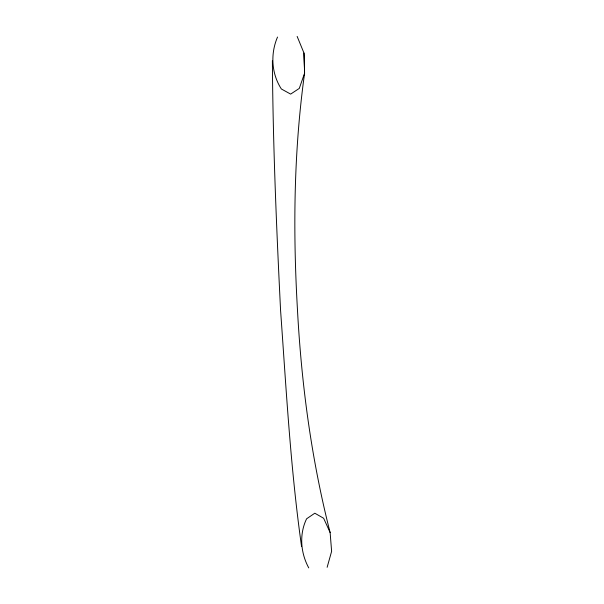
<?xml version="1.0" encoding="UTF-8"?>
<svg xmlns="http://www.w3.org/2000/svg" width="604" height="604" viewBox="0 0 604 604"><rect width="100%" height="100%" fill="white"/><g stroke="black" fill="none" stroke-linecap="round" stroke-linejoin="round"><path stroke-width="0.91" d="M297.145 36.414L303.963 53.016L304.597 73.16C293.725 151.4 292.91 230.705 297.447 309.467C301.471 384.65 311.475 459.531 330.124 532.539L331.619 551.331L327.134 567.307M277.523 37.048C270.328 53.794 271.385 73.597 281.366 88.984L290.645 94.103L299.29 88.403L304.597 73.16M330.124 532.539L323.638 518.255L314.805 513.211L306.59 518.806C299.086 534.374 300.566 552.894 308.757 567.896M301.555 546.439C290.486 468.228 286.243 389.218 280.581 310.471C276.451 227.323 272.933 144.114 272.381 60.853M303.963 53.016L304.575 71.249"/></g></svg>
